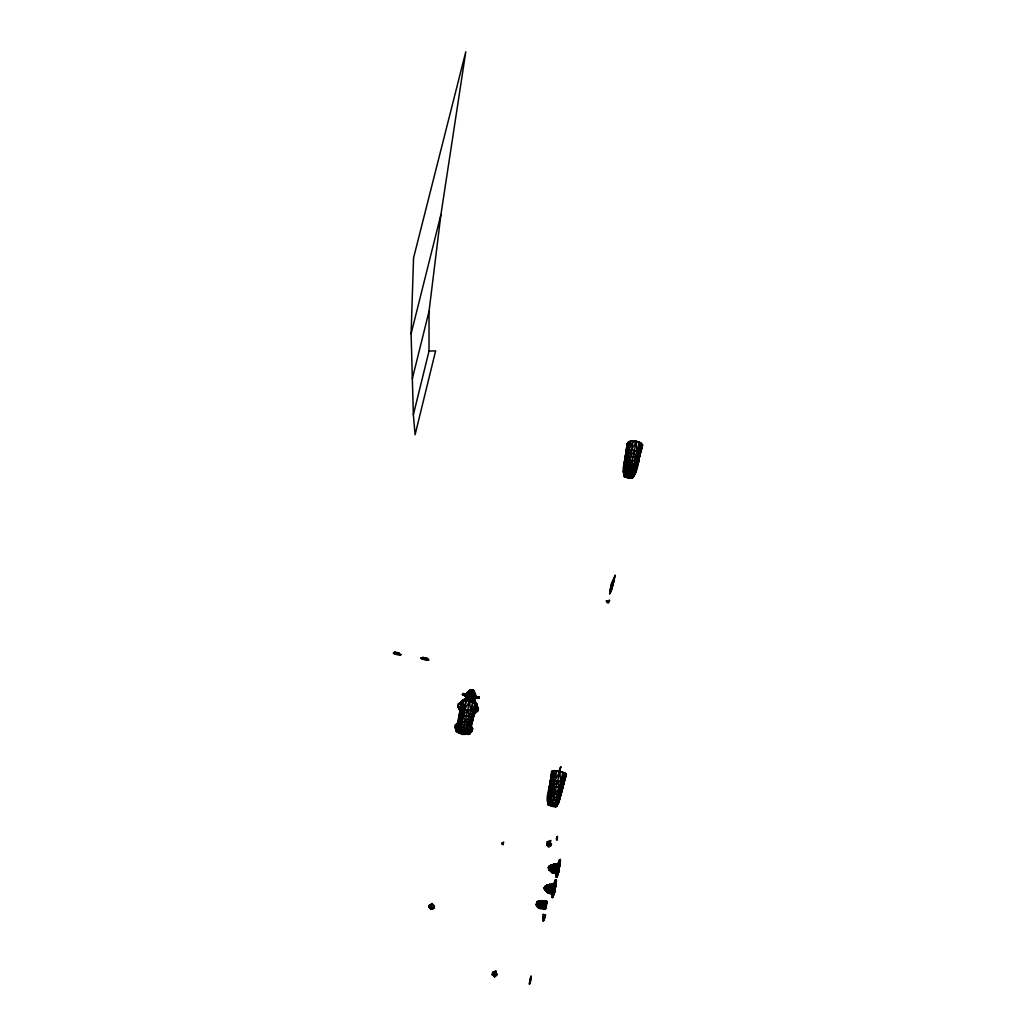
<?xml version="1.0" encoding="UTF-8"?>
<svg xmlns="http://www.w3.org/2000/svg" width="1036" height="1036" viewBox="0 0 1036 1036"><rect width="100%" height="100%" fill="white"/><g stroke="black" fill="none" stroke-linecap="round" stroke-linejoin="round"><path stroke-width="1.5" d="M429.021 351.075L429.046 311.279L440.922 214.581L465.786 51.8L413.545 257.977L411.098 333.799L413.351 414.776L415.099 434.744L435.625 350.867L429.021 351.075L413.351 414.776M475.278 697.137L475.433 695.583L473.918 693.978L474.346 691.284L472.209 689.924L469.671 690.248L466.304 695.143M549.715 869.67L548.42 867.676L549.43 865.979L554.053 865.021L557.627 865.824L557.666 864.62L550.751 865.215L548.484 867.598L548.717 869.489L549.507 865.915L548.717 869.489L552.033 872.688L557.601 874.06L558.857 870.9L548.808 869.346L548.497 867.585L550.751 865.215L559.854 865.746L549.507 865.915L548.717 869.489L552.24 872.454L555.646 873.516L556.669 870.538L551.502 871.872M468.155 692.618C468.117 689.782 474.242 688.539 473.556 691.685L475.511 694.107L475.317 696.127L474.346 691.284L467.404 692.32L466.744 694.224L470.991 689.769L473.374 690.3L473.581 691.893L473.789 690.572L472.248 689.808L470.512 689.846L468.052 694.975L463.144 693.524L462.496 694.483L466.938 695.26L466.006 697.047L467.314 696.684L466.951 697.629L464.568 699.637L467.793 697.332L472.222 698.186L476.767 704.027L474.566 713.687L470.797 724.086L472.584 728.878L472.079 731.144C450.064 745.13 460.256 710.748 462.017 700.75L468.803 696.425L466.446 697.202L466.032 698.678L466.006 697.047L467.158 698.29M551.67 871.677L552.292 865.656M473.556 691.685L472.222 698.186L473.128 719.256L468.22 734.446L469.968 733.851L470.227 732.698L469.968 733.851L466.899 733.164L468.22 734.446L468.596 732.75M553.716 873.257L553.548 867.676L559.064 868.893M554.597 891.905L552.395 891.569C551.437 889.341 555.166 883.993 554.079 883.294L556.125 883.527L556.177 879.81L555.788 886.026L546.671 885.404L544.418 887.748L544.716 889.535L554.221 892.967L555.788 886.026L553.379 885.625L554.079 883.294L555.49 883.475L556.423 880.678C554.364 878.256 555.943 886.751 553.379 885.625L555.089 880.38C557.925 878.476 555.309 885.663 555.672 886.816L553.496 886.324L553.483 884.317L551.709 884.187L545.35 886.13C542.631 888.81 546.244 891.154 547.953 892.902L551.32 894.029L552.628 890.649L554.817 891.012L553.781 894.055L554.402 890.986M557.886 874.708L556.047 873.49L557.886 874.708L557.99 871.509C557.459 872.454 557.2 878.01 555.892 876.339L556.254 871.276L558.676 871.807L557.226 876.637L556.164 877.078L556.772 872.636L551.994 869.981L552.033 867.624L553.962 863.946L557.536 864.115L556.487 871.25L558.689 871.574L560.243 859.556L558.158 863.04L557.459 865.371L558.132 865.682M428.658 659.634L421.199 657.977L423.789 658.87L422.662 659.272L421.199 657.977L422.662 659.272L428.619 660.1L427.816 658.935M468.065 696.386L466.291 698.588L462.017 700.75L457.808 706.138L460.321 711.551L460.373 708.598L460.321 711.551L457.808 706.138L458.3 703.923L468.803 696.425M465.734 695.661L466.045 694.172L464.879 695.894L465.76 695.441L467.663 696.762L467.871 695.739L462.496 694.483L462.975 694.936L463.26 693.68L462.496 694.483L467.663 696.762L462.975 694.936L463.351 693.68C465.229 693.783 487.425 698.652 475.848 697.228M642.307 444.599L635.133 473.672L631.934 478.334L624.358 476.651C622.999 465.009 625.809 453.198 628.438 441.88C632.892 439.886 639.665 440.947 642.605 445.014C638.241 451.903 639.704 480.16 627.984 477.92C616.64 474.475 629.409 451.825 627.13 443.796L628.865 441.971M470.966 724.268L473.128 719.256L475.213 702.991L466.213 700.647L462.017 700.75L458.909 721.444L455.361 725.07L459 732.763C473.607 739.976 472.533 711.486 476.767 704.027L475.213 702.991L473.076 697.448L470.564 696.93L462.432 733.812M553.807 895.039L553.91 891.828C551.903 899.002 553.379 898.471 552.175 891.582L554.597 892.125L552.538 897.539L551.929 895.233L553.095 891.646L552.175 891.582M547.371 890.157L547.409 892.074L552.628 890.649L544.716 889.535L545.428 886.078L553.496 886.324L551.838 885.327L548.161 886.065L546.671 885.404L544.327 887.839L545.493 890.002L544.392 887.774C547.94 881.481 542.475 896.257 545.35 886.13M549.507 865.915L548.808 869.346L553.47 871.289L552.033 872.688L552.175 871.211M465.177 733.682L468.635 732.322L465.747 734.33L465.786 732.983M642.605 445.014L635.133 473.672L632.905 477.415L632.245 478.218L624.19 476.443L623.555 471.108C626.029 466.537 625.589 475.187 624.358 476.651C622.494 464.568 626.404 452.318 630.535 440.986L634.926 441.958M624.19 476.443L628.438 441.88M628.981 441.647L628.101 444.004L627.13 443.796L624.242 466.692M639.95 455.866L640.183 453.897C637.477 450.168 631.248 449.21 627.156 451.023L625.951 452.771L624.825 460.373L624.488 466.99L625.058 465.501L624.281 465.319L623.517 472.39L624.604 473.038M470.966 728.14L472.222 719.049M466.938 695.26L466.899 696.593L468.596 696.386L470.266 691.4L469.671 690.248L470.991 690.352L469.671 690.248L469.619 691.478L466.847 693.68M422.002 657.925L421.173 658.456L428.619 660.1L426.314 659.427L427.091 660.243L428.062 659.272M553.807 806.371L556.306 800.478L562.82 772.532L566.265 773.84L558.831 802.343L556.591 806.345L548.199 804.48L552.589 770.823L554.428 770.68L562.962 772.299L566.265 773.84L566.329 774.747L560.346 796.27L555.788 806.643C537.438 807.601 554.506 780.535 551.631 771.483L554.428 770.68L562.962 772.299L562.315 789.872L558.805 801.657L555.788 806.643L557.342 804.027M559.064 865.72L559.867 865.902L560.489 860.437C558.43 858.054 560.01 866.472 557.459 865.371L558.158 863.04L560.191 863.273L559.051 863.376L559.634 862.017L559.194 865.591L560.126 859.53L558.948 865.863L559.867 865.902L560.243 859.556L558.663 865.63M424.877 659.751L424.967 657.769M555.646 882.154L555.84 879.965M624.281 465.319L625.317 463.843C628.93 462.328 634.304 463.157 636.739 466.355L635.599 469.204L638.474 461.888L639.471 442.268L633.022 440.844L624.85 458.87L625.317 463.843L623.555 471.108L624.216 475.485L632.905 477.415L638.474 461.888L641.465 443.395L639.225 442.903L639.471 442.268L632.905 470.085L629.836 478.256M459.751 731.649L459.194 732.879L457.731 728.671L457.148 731.986L458.883 731.39L455.827 730.717L456.384 730.043M625.951 452.771L624.825 460.373M543.149 907.678L543.058 909.077L545.26 909.375L546.412 906.552C527.803 900.09 541.439 914.192 544.237 906.176M641.465 443.395L635.819 465.099L635.133 473.672L632.245 478.218M557.808 802.667L558.831 802.343L563.765 782.996L564.983 773.011L559.298 794.858L558.831 802.343L556.06 806.63L548.29 804.907C547.979 793.576 549.779 782.012 552.589 770.823M544.716 889.535L545.273 886.492L546.671 885.404L550.569 885.676L551.812 884.705L555.749 885.392L555.788 886.168L554.882 886.117L555.477 881.999L554.882 886.117L555.749 885.625L555.464 883.371L556.125 883.527L555.361 883.475M530.445 981.74C527.868 989.872 531.364 971.315 531.17 978.113M544.25 917.417L544.832 917.65C542.709 915.526 542.268 922.338 544.017 920.253L545.558 915.06L543.123 914.529L542.968 920.654L544.858 914.788L543.421 920.745L544.029 914.607L543.123 914.529L545.558 915.06L544.638 914.982M549.766 891.892L549.637 893.472L550.88 890.235M609.828 592.035L609.673 593.796L611.784 589.173L615.267 575.148L611.331 583.903L609.828 592.035L613.04 584.952L614.814 576.145M539.808 906.733L539.704 908.015L542.32 906.513L546.231 907.303M538.098 902.447L536.583 903.068L538.241 901.747L547.137 902.978L547.241 902.317L538.306 901.165L537.14 905.749L538.37 907.316L545.493 909.155L546.011 906.552M464.568 699.637L467.262 696.71L472.222 698.186L476.767 704.027L472.817 718.142L469.541 723.219L469.217 730.535L466.329 733.954L458.793 732.284L457.407 727.919L458.935 716.109L463.817 700.465L466.291 698.588L474.773 701.009L478.438 708.378L477.946 710.592L473.866 714.426L474.773 711.797M463.701 694.34L462.678 693.77L467.961 695.363L466.899 696.593L478.606 697.06L478.477 698.316L478.101 697.306L479.202 697.435L479.111 698.16L475.77 697.552C477.207 698.614 480.834 697.047 478.101 697.306L473.698 696.218L474.216 692.864L471.82 691.517L473.828 692.411L474.346 691.284L470.305 690.377M474.203 699.3L474.747 698.873L474.087 700.465L474.294 698.834L473.076 697.448M549.106 805.218L554.428 770.68L549.158 786.959L548.484 805.024L548.769 799.326L548.031 800.595L547.655 799.87L551.579 799.429L558.805 801.657L556.591 806.345M459.725 713.079L461.266 701.709L463.468 700.323M458.339 723.983L458.935 716.109L468.544 697.37M548.756 792.941L551.579 773.801L549.041 793.11M548.29 804.907L547.772 800.439L548.497 793.654L549.3 793.084L555.192 793.667L560.321 795.531L558.119 802.732M632.905 477.415L635.301 472.105L630.497 469.45L624.54 469.722L624.954 474.462L624.216 475.485M458.818 721.574L459.324 717.029M475.084 711.771L473.866 714.426L477.946 710.592L477.026 705.192L473.711 698.07L474.747 698.873M537.645 904.687L537.114 906.358L537.503 905.386L536.285 904.752L538.357 906.28L536.247 905.127L536.531 904.169M467.78 696.322L468.13 694.392L474.605 696.322L474.216 692.864L473.504 692.605L474.074 694.159L472.377 697.215L474.773 701.009L475.912 705.995M459.155 721.781L459.505 718.764M627.13 443.796C623.076 476.767 629.487 425.576 626.586 451.8M457.161 731.804L454.843 727.337L455.361 725.07L458.65 723.089M552.564 771.69L551.631 771.483L549.999 784.731M553.133 896.995L551.799 896.697C553.418 896.01 552.33 899.041 552.693 892.928M545.778 888.292L544.327 887.839L545.182 886.712L544.664 889.238L545.558 889.406L545.014 887.748L555.244 888.914L554.713 889.458L555.646 884.861M548.161 886.065L547.578 891.892L551.566 893.783M625.006 476.936C627.22 465.229 628.01 452.849 630.535 440.986L630.069 442.242M536.441 904.583L537.295 906.124L538.94 905.801L545.881 908.209L547.073 901.346L539.73 900.672L539.717 902.136L538.306 901.165L537.658 902.9L536.713 902.615L538.306 901.165L542.074 901.877L545.04 901.268L547.241 902.317M624.125 469.839L623.75 472.675L624.294 471.276L623.555 471.108M555.84 865.617L555.775 863.985L553.755 864.192L550.582 865.371L550.194 866.899M556.099 872.364L557.588 871.418L557.07 876.495L556.526 875.006L556.164 877.078L557.174 871.328L556.254 871.276M459.233 727.466L463.817 700.465L470.383 697.785L473.051 698.795L473.711 698.07M548.484 805.024L547.772 800.439L548.627 794.262M548.458 797.513L548.031 800.595L548.86 800.854M552.395 896.153L552.071 897.435L552.434 895.35L552.24 896.8L552.978 896.878L552.356 895.428M555.775 863.985L554.649 865.448L554.053 865.021L555.918 865.06L553.949 872.985M552.654 897.241L553.496 891.737L552.02 892.656M559.518 860.787L560.126 859.789M544.988 902.498C543.732 899.287 549.002 901.501 546.542 903.949M559.751 860.825L559.906 859.738M608.119 602.797L609.479 600.427L608.119 602.797L606.345 600.932L609.479 600.427M551.722 886.104L551.709 884.187L550.569 885.676L548.989 884.938L546.503 885.534M458.883 731.39L456.254 730.419L457.368 730.665M548.821 792.98L549.611 787.839M541.375 902.123L543.317 901.605L543.214 902.252L539.795 901.566L539.393 903.69L546.542 904.998M466.213 695.713L466.355 697.694M551.191 778.696L551.67 775.575M551.799 896.697C553.781 897.163 551.45 896.878 553.056 893.938M556.487 875.796L557.226 876.637L555.892 876.339C557.964 876.236 555.516 877.168 557.148 873.594M543.874 918.712L543.421 920.745L543.732 919.554L544.017 920.253L542.67 919.955L544.017 920.253M548.821 885.12L549.883 884.135L550.569 885.676L549.844 886L551.838 885.327L550.66 891.115L552.395 891.569M460.036 715.138L460.852 733.423M462.483 700.686L462.276 701.929L461.266 701.709L461.706 702.693L458.3 703.923M459.777 733.074L458.313 727.13L458.158 728.088L454.843 727.337L458.3 722.26M461.124 709.401L459.984 710.45L460.321 711.551M459.285 721.38L457.407 727.919L459.194 732.879L458.313 727.13M548.808 885.793L548.989 884.938M464.607 694.327C463.856 696.956 465.799 692.864 463.17 694.094L464.581 694.521L462.703 693.654L463.662 694.56M459.349 707.057L459.065 708.313L460.411 709.064M461.046 727.337L462.302 721.328L461.227 714.931L469.593 701.333L471.432 717.197L465.151 734.265M462.25 721.613L466.213 700.647L470.085 699.093L472.934 702.136L466.058 728.45M467.314 692.786L468.92 691.789M468.259 734.252L467.378 732.879L469.606 733.384L472.079 731.144L468.466 730.367M555.115 885.871L555.568 883.268M467.832 696.011L467.961 695.363M468 695.234L467.663 696.762M557.485 873.672C556.811 876.391 556.215 876.611 557.226 876.637M458.909 721.626L459.427 718.712M467.871 698.73L465.099 698.86L464.879 700.051M627.389 445.933L625.64 457.718M543.499 918.802L544.224 914.892M626.184 477.441L627.557 473.931L633.022 440.844L632.776 441.478M560.644 767.572L560.813 766.588L559.168 771.185L560.644 767.572L559.595 769.411M465.009 721.924L463.377 715.086L467.676 709.906L472.843 711.473L474.566 713.687L473.646 713.48M470.538 697.086C470.564 694.431 473.685 689.108 470.991 689.769M466.381 715.746L459.608 715.216M550.155 784.835L550.258 780.885L551.191 780.212L557.938 780.82L563.765 782.996L562.276 789.056L556.19 800.66M470.37 697.901L475.084 703.651M464.024 734.123L466.096 728.191L469.541 723.219L470.797 724.086L469.217 730.535L465.98 734.304M472.843 690.572L471.38 690.248M552.525 895.259L552.615 896.787M556.967 875.213L556.021 874.889L555.892 876.339M473.102 690.818L474.825 693.68L473.698 694.69M473.646 691.569L473.374 690.3L473.594 691.802L472.235 689.859L470.435 690.041L473.271 690.831L472.895 691.931M472.274 699.701L473.776 700.245M465.747 734.33L468.622 729.551M394.509 652.499C389.912 654.247 405.05 655.801 399.274 654.234L398.795 652.926M431.921 903.496L429.254 905.36C428.503 907.95 431.714 910.799 433.877 908.235L434.369 906.021L431.921 903.496L430.613 909.401M476.029 696.386L475.938 697.694L473.322 697.953L473.698 696.218L473.322 697.953L478.477 698.316L478.878 697.008L475.796 697.383L476.029 696.386L473.815 695.739L473.361 697.513L474.087 698.122L473.063 695.363L472.584 697.228L474.087 698.122M551.579 775.511L550.401 781.636L550.258 780.885M630.458 469.541L636.298 441.427L627.855 456.513L630.497 469.45L627.984 477.92M552.033 806.008L560.346 769.088M400.867 654.894L393.421 653.25L397.099 652.641L399.274 654.234L394.224 652.719L394.936 654.066M557.472 836.337L557.2 839.885M543.913 917.352L542.968 920.654L543.265 919.45M475.42 694.586L474.346 692.993M475.9 697.914L477.052 697.992L477.311 696.84L477 698.225L478.477 698.316M610.437 592.631L612.911 580.406M614.089 577.764L611.784 589.173L609.673 593.796L611.965 582.504M552.538 897.215L552.589 896.347M554.649 883.54L553.379 885.625L555.179 883.41L554.584 885.897L555.788 886.168L555.749 885.392L551.812 884.705M555.672 881.079L555.931 879.758L555.089 880.38L555.905 881.131L556.06 880.017L556.151 882.258L554.623 881.921L555.529 880.47M559.958 860.346L559.997 859.504M553.664 892.682L554.221 889.95M559.971 860.877L560.243 859.556M553.846 892.773L554.467 889.704M554.778 888.176L555.387 885.12L554.765 887.23M557.912 872.545L558.521 869.502M558.831 867.974L559.699 864.659L559.867 865.902L557.459 865.371L558.909 863.066M557.86 873.788L559.699 864.659M557.472 871.548L558.3 872.662L559.816 865.138L555.892 864.464M472.455 717.896L466.394 715.682M549.313 845.039L548.873 846.218L549.08 845.259M537.762 902.796L538.241 901.747L536.881 902.434M550.634 840.52L549.404 846.542L550.634 840.52L547.28 841.789L546.814 844.042L549.404 846.542M537.865 902.693L538.306 901.165M550.867 844.418L549.611 845.92L551.437 844.042L549.844 842.436L550.168 841.608M542.424 903.431L543.162 900.647L541.375 908.559M541.983 907.407L542.631 904.247M542.644 903.211L543.162 900.647L540.896 903.91M546.671 885.404L545.48 890.584L547.578 891.892M550.751 865.215L549.559 870.395L550.09 868.79M544.042 906.953L545.078 901.812M529.357 984.2L530.963 976.262M529.551 984.109L531.17 976.158M549.313 886.984L549.883 884.135L548.925 885.327M607.005 602.551L607.29 601.139L609.336 600.725L607.29 601.139M530.251 982.478L531.274 977.401M545.35 908.015L545.817 905.684M549.87 893.239L548.86 890.727L549.961 885.262M553.47 871.289L554.053 865.021M545.519 908.067L546.05 905.464M543.291 920.434C543.628 919.631 543.965 920.499 542.67 919.955M543.537 920.486L543.576 919.67M476.366 703.755L476.12 704.985L477.026 705.192L476.366 705.943M547.371 844.353L547.15 845.48L548.42 846.71L550.077 846.127L547.15 845.48L549.248 846.127L546.814 844.042L549.779 844.703M547.733 843.317L548.135 844.949M547.772 843.731L547.526 844.923L551.152 845.441L551.437 844.042L549.598 843.628L549.844 842.436L549.52 843.071M536.247 905.127L536.92 902.084M548.614 845.803L548.42 846.71L548.808 845.739M469.515 733.825L467.378 732.879M493.265 973.309L492.618 972.299L495.907 971.017L494.651 977.039L492.139 974.552L492.618 972.299L495.506 972.946M495.907 971.017L495.337 972.415L496.891 974.021L496.594 975.42L494.198 976.003L494.392 975.096M494.651 977.039L494.664 975.005M495.584 971.807L494.638 976.326L492.139 974.552L496.594 975.42L494.379 975.782L496.179 975.342L495.337 972.415M465.876 695.014L466.045 694.172M431.585 905.127L431.727 904.428L433.566 906.319L434.369 906.021L431.507 905.386M501.851 843.68L503.6 842.061L503.017 844.819L501.851 843.68L503.198 843.977M560.075 860.372C561.525 858.896 556.215 866.627 558.818 863.182L557.459 865.371L559.841 865.358L559.531 863.13M559.595 860.23L558.689 861.68M477.169 697.513L477.311 696.84M539.484 903.664L538.215 907.471M429.228 907.29L429.254 905.36L431.416 905.84M478.554 697.94L478.878 697.008M476.845 711.188L474.851 712.897L476.599 710.877M477.13 709.893L477.622 709.155L477.259 710.825L477.946 710.592M462.975 694.936C464.348 692.683 462.108 694.651 463.468 693.952M460.308 709.673L460.541 708.65M456.203 730.872L455.982 727.907L455.672 729.305L457.29 730.846M464.361 695.493L464.685 694.042M457.536 729.707L457.148 731.986L455.827 730.717M458.417 731.364L458.611 730.535M472.079 690.572L472.235 689.859L474.333 691.724M475.938 697.694L473.53 696.995L473.828 697.875L475.938 697.694L473.322 697.953M477 698.225L475.796 697.383L478.658 697.513L477.246 697.124M559.194 861.797L559.673 859.686L559.116 861.9M631.209 478.308L635.819 465.099L638.668 460.062C635.936 456.539 630.017 455.607 625.99 457.252L629.422 474.268L633.035 476.249L624.954 474.462L629.422 474.268L635.819 465.099M555.102 806.539L557.847 801.022L559.298 794.858M557.135 875.032L556.617 877.181L556.941 875.899M553.056 895.376L552.538 897.539L552.848 896.257M552.887 895.544L553.198 894.21M624.941 469.554L626.145 473.983L632.374 475.369L635.081 471.794L631.934 478.334L634.835 470.745M548.86 890.727L549.054 889.898L550.66 891.115L547.94 889.535L545.661 890.338L545.946 888.979M556.487 871.25L549.753 870.123L548.847 868.815L549.611 869.8M634.239 474.76L635.249 470.59L633.915 474.682M412.302 378.8L429.046 311.279M566.265 773.84L562.911 784.537M540.701 905.438L541.595 908.339M556.397 877.129L556.72 876.417M411.098 333.799L440.922 214.581M557.07 838.694L556.785 839.795L556.267 838.512L557.316 836.544L556.785 839.795L557.42 839.186M552.305 897.487L552.628 896.205M543.201 920.693L543.499 919.502M552.952 870.434L554.933 870.136M472.805 718.557L473.517 715.811M474.566 713.687L475.045 711.849L473.866 714.426M638.862 457.381L642.346 447.151L641.375 446.943M564.167 779.888L566.329 774.747L565.397 774.539M539.16 902.343L539.73 900.672L542.074 901.877L541.375 900.556L536.713 902.615L537.904 902.097M564.167 779.823L565.928 773.633M475.213 702.991L471.432 717.197L467.715 722.519L463.61 727.583L459.311 726.961L457.407 727.919M544.327 887.839L545.182 886.971L544.91 888.59M556.177 879.81L555.892 880.613M558.818 867.067L559.44 864.943M542.398 902.654L542.942 900.867L541.18 900.75M474.643 699.404L475.174 697.694M432.802 908.08L429.526 907.782L430.147 907.989L429.772 906.694L429.526 907.782L430.821 908.65M467.21 694.69L467.715 693.226L469.399 693.006M472.105 690.416L473.271 690.831L472.235 689.859L470.888 690.3M558.3 872.662L558.689 871.574M430.769 908.805L432.504 908.119M566.329 774.747L562.898 784.407L563.778 783.889L562.911 783.695L563.467 782.789M550.284 805.581L556.733 770.913L550.038 786.337L550.802 792.967L548.407 799.352L548.199 804.48M627 463.157L624.54 469.722L625.265 474.333M629.862 456.954L634.382 450.608L635.638 458.223M636.246 441.556L637.645 458.676L630.497 469.45M628.813 463.558L634.006 464.698M627.829 469.463L632.724 470.551M638.409 459.699L637.606 461.693L638.474 461.888M469.541 723.219L460.373 721.185L457.964 727.181L458.793 732.284M633.838 474.902L635.081 471.794M473.607 696.606L474.786 694.793M552.887 865.565L551.994 869.981M610.385 588.837L614.05 580.717M556.06 806.63L557.433 804.027M552.162 772.442L553.069 770.784M559.867 771.548L551.696 786.207L553.962 799.909L561.149 788.305L559.867 771.548L559.427 772.338M550.466 786.311L549.3 787.645M554.895 780.484L560.618 781.753M553.638 786.635L557.938 780.82L559.207 787.865M400.854 654.415L393.395 652.758L395.402 652.175M552.551 793.356L557.562 794.47M556.384 805.723L558.805 801.657L557.614 801.398M551.463 799.611L550.802 792.967M423.271 657.394L421.989 658.326L424.928 658.805M561.473 789.691L561.473 790.351M548.912 868.505L549.261 866.795L548.808 868.634L549.637 869.243L548.484 867.598L550.738 865.604L548.484 867.598L549.857 868.142M632.866 476.016L634.977 472.027M553.379 885.625L554.739 883.436L553.625 885.521M553.91 891.828L554.597 892.125L553.302 894.107L551.955 893.809L554.377 892.566M544.832 888.681L545.04 887.23M557.99 871.509L558.676 871.807L557.381 873.788L556.047 873.49M468.971 694.457L468.596 692.954L469.8 691.789L467.404 692.32M558.559 801.488L555.84 805.373L548.769 804.104L556.565 805.84L549.831 804.04L548.769 799.326M555.451 881.027L556.008 880.639M557.847 801.022L554.7 804.959L551.152 804.169L549.818 799.248M465.022 721.872L469.399 716.42L467.676 709.906L460.696 709.479M553.017 865.125L553.962 863.946L554.649 865.448L553.069 864.775L550.582 865.371M557.459 865.371L559.259 863.143L559.194 865.591M465.967 733.242L468.958 729.616L463.61 727.583L462.302 721.328L467.715 722.519M549.132 867.093L548.976 867.857M550.258 867.663L553.548 867.676M634.433 470.927L631.235 474.734L627.557 473.931L626.12 469.088M553.069 864.775L553.198 866.161M559.453 861.848L559.557 863.208M557.536 864.115L555.529 864.283M465.76 695.441L467.223 696.477L467.871 695.739M556.604 873.749L558.456 872.26M547.409 892.074L548.096 891.374L547.953 892.902L549.378 891.556L545.661 890.338L544.819 889.069L545.532 889.963M545.622 889.859L544.819 889.069M468.648 729.422L465.41 732.879L459.155 731.83L466.329 733.954M553.483 884.317L551.463 884.433M467.793 728.839L464.335 732.478L460.01 731.688L459.311 726.961L461.149 731.766L466.148 733.371L468.958 729.616L467.689 729.344M537.801 903.638L539.432 903.651M553.379 891.854L554.221 892.967L555.749 885.392L553.587 884.861M464.879 695.894L465.799 695.221M608.404 601.385L609.336 600.725M464.542 694.716L462.587 694.055L463.26 693.68M469.217 730.535L472.584 728.878L471.173 726.767M529.979 980.315L530.808 979.927M538.15 901.268L539.73 900.672M473.478 697.254L475.861 697.111L473.815 695.739L474.605 696.322M548.704 846.244L551.152 845.441L547.306 844.249M468.427 733.32L470.551 732.594L468.686 732.18M475.433 695.583L473.918 693.978L474.825 693.68M477.207 697.319L479.202 697.733L478.412 697.254M549.753 870.123L552.007 869.437M458.909 721.444L460.373 721.185M473.815 697.85L479.111 698.16L478.01 697.733M550.336 866.213L549.43 865.979M559.686 859.854L560.398 860.01M538.37 907.316L541.064 906.876L537.295 906.124L539.096 905.166L538.94 905.801L542.32 906.513L542.501 905.775L540.52 906.137L541.465 901.501L542.074 901.877M424.967 657.873L421.989 658.326L424.954 658.274M469.438 692.592L471.626 692.294M548.95 868.336C549.961 867.132 547.176 867.805 550.336 867.572M550.038 786.337L556.591 786.984L562.276 789.056M495.273 975.459L496.891 974.021L495.078 973.62M544.988 887.904L545.363 887.878M394.159 653.094L397.112 653.043L399.274 654.234M473.284 690.792L470.435 690.041M557.756 871.768L558.676 871.807M537.865 903.56L536.454 903.729L537.438 904.014M542.929 918.582L543.123 920.046L542.929 918.582L544.224 918.867M553.677 892.061L554.597 892.125M462.587 694.055L463.752 694.133M551.955 893.809L553.392 894.016M473.918 693.978L475.511 694.107M543.382 917.43L543.563 917.274M459.065 708.313L459.712 708.391L458.818 707.199M470.564 696.943L473.361 697.513M474.281 696.011L475.861 697.111M631.364 450.077L637.308 451.385M637.218 459.738L638.668 460.062M625.317 463.843L626.625 464.128M635.767 467.858L636.544 468.039M634.395 473.504L635.133 473.672M606.345 600.932L609.31 601.592M422.584 657.342L427.35 658.404L426.677 658.158M394.729 652.123L399.482 653.172M470.512 689.846L473.789 690.572M473.063 690.999L474.346 691.284M469.036 691.711L474.216 692.864M462.703 693.654L463.493 693.835M478.438 697.15L479.228 697.319M473.672 700.763L474.773 701.009L474.605 701.864L473.504 701.618M466.213 700.647L472.934 702.136M464.568 709.297L470.758 710.67M459.984 710.45L460.916 710.657M463.377 715.086L469.399 716.42M458.935 716.109L459.842 716.303M469.438 723.775L470.797 724.086M458.288 727.259L459.375 731.792M549.158 786.959L549.999 787.153M559.582 796.101L560.346 796.27M548.717 799.416L549.041 804.091M547.655 799.87L548.368 800.025M558.119 802.188L558.831 802.343M547.772 800.439L548.963 800.698M550.233 842.436L547.28 841.789L547.655 842.553M502.059 842.644L503.418 842.941M559.155 860.139L560.489 860.437M559.155 863.26L558.715 863.299M556.021 874.889L557.562 875.239M555.762 880.587L556.332 880.276M555.089 880.38L556.423 880.678M554.623 881.921L556.151 882.258M551.929 895.233L553.483 895.57M542.812 917.21L544.832 917.65M431.041 907.497L428.891 907.018L430.743 908.857L433.877 908.235L431.015 907.601M429.5 907.458L431.002 907.782M493.097 972.765L495.273 973.244M467.871 695.881L462.535 694.262M492.955 974.772L493.706 975.109L492.747 974.462M473.038 697.435L472.377 697.215L473.051 698.795M473.31 693.874L474.074 694.159L468.233 692.229M478.101 697.306L479.202 697.733M478.049 697.513L479.15 697.94M457.808 706.138L459.557 707.73L457.808 706.138L458.508 706.669M536.324 904.389L537.166 905.71M454.843 727.337L457.459 729.849M493.149 974.669L494.457 975.964M470.344 726.65L472.584 728.878M473.594 699.106L474.98 701.942M465.941 694.573L467.223 696.477M457.731 728.671L459 732.763M458.029 728.865L459.194 732.879M555.179 883.41L555.775 885.612M551.631 771.483L551.825 772.234M547.772 891.051L548.148 892.695M551.851 870.81L552.24 872.454M473.348 690.468L473.594 691.802M555.464 883.371L555.788 886.168M474.19 699.896L474.475 702.537M397.099 652.55L397.151 654.558M555.607 879.914L555.128 882.037L555.607 879.914M631.636 463.532L630.069 456.41L635.845 457.692L631.636 463.532M555.192 793.667L553.768 786.415L559.349 787.645L555.192 793.667M556.306 800.478L552.939 804.545L551.579 799.429L556.306 800.478M466.096 728.191L462.742 732.089L461.098 727.091L466.096 728.191"/></g></svg>
